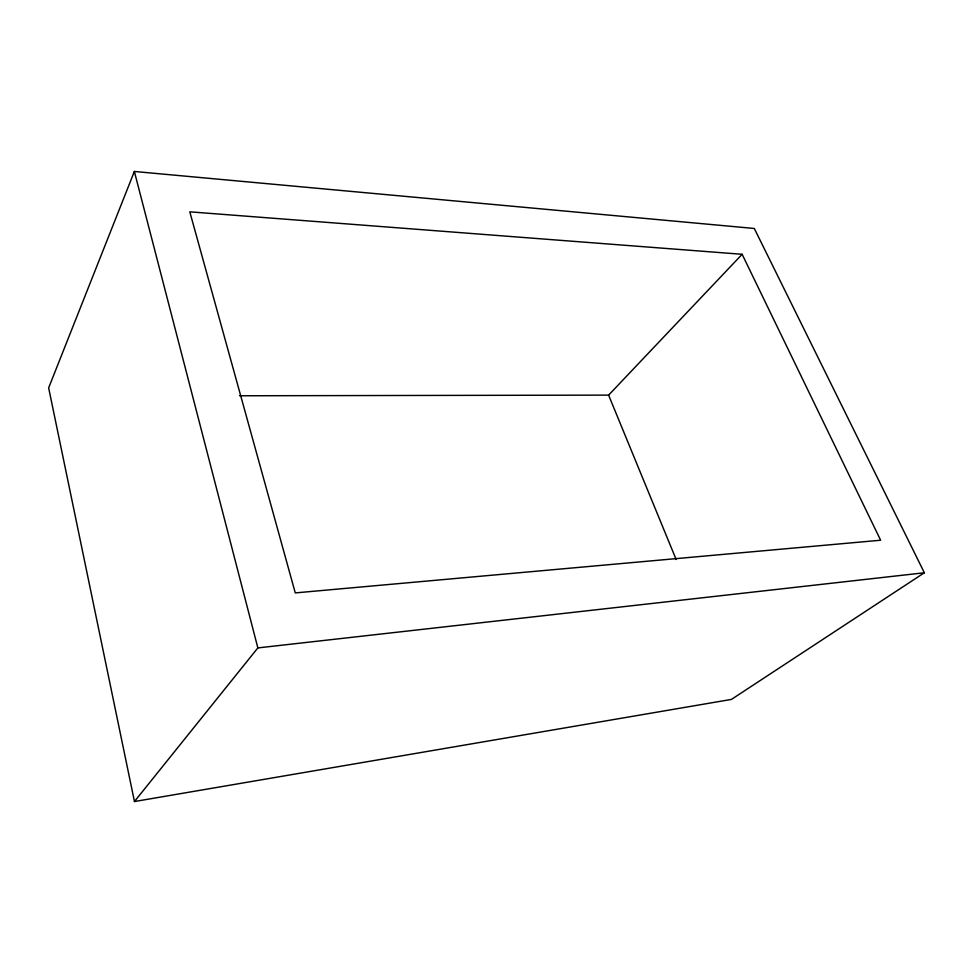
<?xml version="1.0" encoding="UTF-8"?>
<svg xmlns="http://www.w3.org/2000/svg" width="973" height="973" viewBox="0 0 973 973"><rect width="100%" height="100%" fill="white"/><g stroke="black" fill="none" stroke-linecap="round" stroke-linejoin="round"><path stroke-width="1.46" d="M134.359 171.467L48.65 387.874L134.456 801.533L731.416 699.417L924.35 572.769L754.294 228.473L134.359 171.467L257.857 647.909L134.456 801.533M239.565 395.768L608.611 395.123L742.144 254.294L880.626 540.222L295.269 592.91L189.796 211.834L742.144 254.294M257.857 647.909L924.35 572.769M608.611 395.123L676.15 559.499"/></g></svg>
